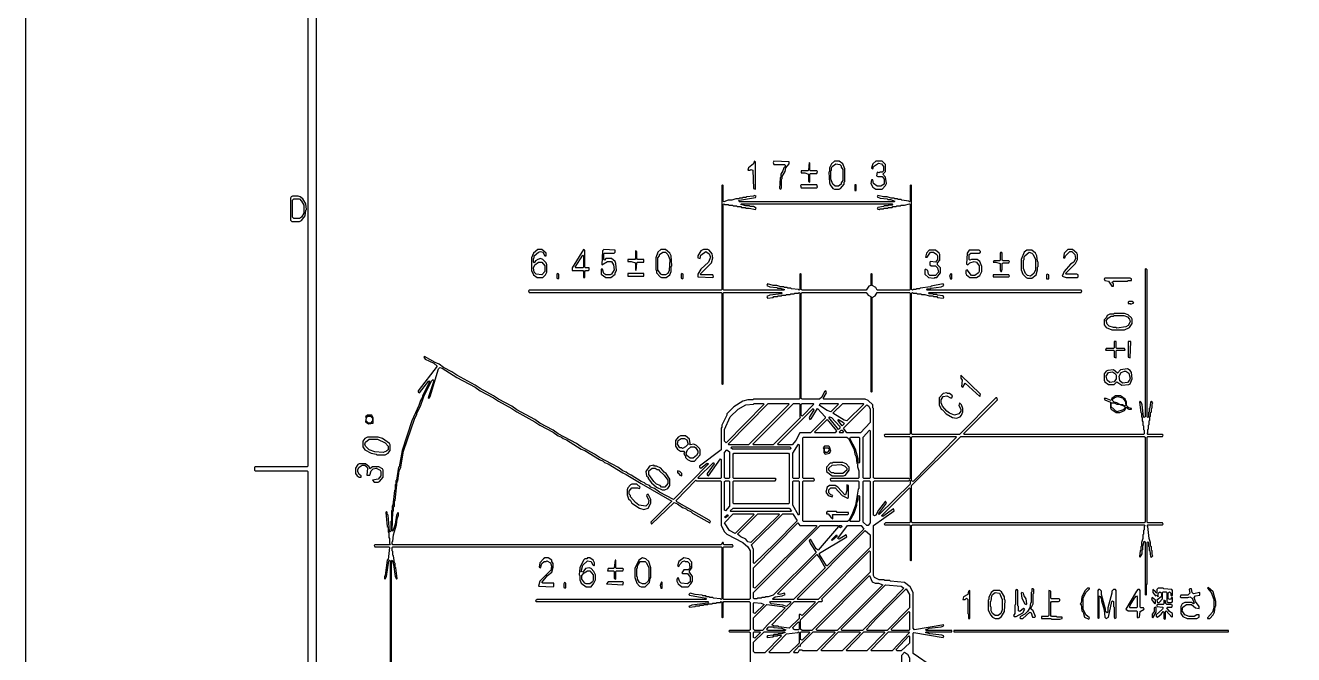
# Model space of a CAD drawing. Header units: millimetres. Extents: x 0 to 421, y 0 to 297.
# Drawn here: x 0 to 114.6, y 84.8 to 141.7 of the extents above; entities that cross this region are included whole.
import ezdxf

# ---------------------------------------------------------------- set-up
doc = ezdxf.new("R2010")
doc.units = ezdxf.units.MM
doc.layers.add('PAGE', color=8, linetype='Continuous')
doc.layers.add('PDF_TRACE', color=7, linetype='Continuous')

msp = doc.modelspace()

# ---------------------------------------------------------------- linework, layer by layer
at = {"layer": 'PAGE'}
msp.add_lwpolyline([(0, 0), (420.62, 0), (420.62, 296.67), (0, 296.67)], close=True, dxfattribs=at)
at = {"layer": 'PDF_TRACE'}
for points in [[(25.53, 148.4), (25.53, 101.85), (25.46, 101.79), (20.76, 101.79), (20.7, 101.73), (20.7, 101.47), (20.76, 101.41), (25.46, 101.41), (25.53, 101.35), (25.53, 54.74)], [(233.36, 26.73), (232.47, 26.73), (232.47, 8), (232.41, 7.94), (219.71, 7.94), (219.65, 8), (219.65, 12.57), (219.58, 12.64), (219.33, 12.64), (219.27, 12.57), (219.27, 8), (219.2, 7.94), (26.35, 7.94), (26.29, 8), (26.29, 148.4)], [(82.04, 83.63), (80.2, 84.9), (80.2, 86.74), (80.26, 86.8), (82.93, 86.36), (82.99, 86.49), (82.8, 86.55), (81.72, 86.68), (81.34, 86.8), (81.41, 86.87), (83.69, 86.87), (83.69, 86.99), (81.41, 86.99), (81.34, 87.06), (81.66, 87.19), (82.74, 87.31), (82.93, 87.38), (82.99, 87.5), (80.33, 87.06), (80.2, 87.19), (80.2, 90.42), (79.95, 90.93), (79.44, 91.31), (78.17, 91.44), (78.1, 91.5), (77.66, 91.5), (77.6, 91.57), (77.15, 91.57), (76.71, 91.76), (76.64, 91.95), (76.64, 96.46), (78.49, 97.79), (78.42, 97.98), (77.47, 97.28), (77.34, 97.35), (79.88, 99.89), (79.95, 99.82), (79.95, 96.77), (79.88, 96.71), (77.72, 96.71), (77.6, 96.58), (77.66, 96.52), (79.88, 96.52), (79.95, 96.46), (79.95, 93.34), (80.01, 93.28), (80.07, 93.34), (80.07, 96.46), (80.14, 96.52), (101.09, 96.52), (101.16, 96.46), (101.09, 96.39), (101.09, 96.08), (101.03, 96.01), (101.03, 95.69), (100.96, 95.63), (100.96, 95.31), (100.84, 94.93), (100.84, 94.61), (100.77, 94.55), (100.77, 94.23), (100.71, 94.17), (100.65, 93.66), (100.71, 93.6), (100.9, 93.92), (100.9, 94.23), (100.96, 94.3), (100.96, 94.61), (101.09, 95.06), (101.16, 95), (101.16, 90.23), (101.22, 90.17), (101.28, 90.23), (101.28, 91.12), (101.35, 91.19), (101.35, 94.93), (101.41, 95), (101.47, 94.93), (101.47, 94.61), (101.54, 94.55), (101.54, 94.23), (101.6, 94.17), (101.66, 93.66), (101.73, 93.6), (101.85, 93.73), (101.79, 93.85), (101.79, 94.17), (101.73, 94.23), (101.73, 94.55), (101.66, 94.61), (101.66, 94.93), (101.54, 95.31), (101.41, 96.39), (101.35, 96.46), (101.41, 96.52), (102.74, 96.52), (102.81, 96.58), (102.74, 96.71), (101.41, 96.71), (101.35, 96.77), (101.35, 104.46), (101.41, 104.52), (102.74, 104.52), (102.81, 104.65), (102.74, 104.71), (101.41, 104.71), (101.35, 104.77), (101.41, 104.84), (101.41, 105.16), (101.47, 105.22), (101.47, 105.54), (101.54, 105.6), (101.54, 105.92), (101.6, 105.98), (101.6, 106.3), (101.66, 106.36), (101.66, 106.68), (101.73, 106.74), (101.73, 107.06), (101.79, 107.12), (101.79, 107.44), (101.85, 107.57), (101.73, 107.7), (101.66, 107.63), (101.6, 107.12), (101.54, 107.06), (101.54, 106.74), (101.47, 106.68), (101.47, 106.3), (101.41, 106.24), (101.35, 106.3), (101.35, 119.57), (101.22, 119.7), (101.16, 119.63), (101.16, 106.3), (101.09, 106.24), (101.03, 106.3), (100.9, 107.38), (100.84, 107.57), (100.71, 107.7), (100.65, 107.63), (100.77, 106.68), (100.84, 106.62), (100.84, 106.3), (100.9, 106.24), (100.9, 105.92), (100.96, 105.85), (100.96, 105.54), (101.03, 105.47), (101.03, 105.16), (101.09, 105.09), (101.09, 104.77), (101.03, 104.71), (84.84, 104.71), (84.77, 104.77), (87.82, 107.82), (87.76, 108.01), (87.69, 108.01), (84.39, 104.71), (80.14, 104.71), (80.07, 104.77), (80.07, 117.48), (80.14, 117.54), (80.2, 117.48), (80.52, 117.48), (80.58, 117.41), (80.9, 117.41), (80.96, 117.35), (81.28, 117.35), (81.66, 117.22), (81.98, 117.22), (82.04, 117.16), (82.36, 117.16), (82.42, 117.09), (82.93, 117.03), (82.99, 117.09), (82.93, 117.22), (82.42, 117.28), (82.36, 117.35), (82.04, 117.35), (81.98, 117.41), (81.66, 117.41), (81.6, 117.48), (81.66, 117.54), (95.38, 117.54), (95.44, 117.67), (95.38, 117.73), (81.47, 117.73), (81.41, 117.79), (81.47, 117.86), (81.79, 117.86), (81.85, 117.92), (82.74, 118.05), (82.99, 118.17), (82.93, 118.3), (81.85, 118.11), (81.79, 118.05), (80.84, 117.92), (80.77, 117.86), (80.52, 117.86), (80.45, 117.79), (80.2, 117.79), (80.14, 117.73), (80.07, 117.79), (80.07, 127.19), (80.01, 127.25), (79.95, 127.19), (79.95, 125.79), (79.88, 125.73), (79.82, 125.79), (79.18, 125.86), (79.12, 125.92), (78.87, 125.92), (78.8, 125.98), (78.55, 125.98), (78.49, 126.05), (78.23, 126.05), (77.85, 126.17), (77.53, 126.17), (77.03, 126.3), (76.96, 126.17), (77.22, 126.05), (77.85, 125.98), (77.91, 125.92), (78.17, 125.92), (78.55, 125.79), (78.49, 125.73), (64.52, 125.73), (64.45, 125.79), (64.52, 125.86), (65.98, 126.11), (66.04, 126.24), (65.85, 126.3), (65.79, 126.24), (65.15, 126.17), (65.09, 126.11), (64.83, 126.11), (64.77, 126.05), (64.52, 126.05), (64.45, 125.98), (64.2, 125.98), (63.82, 125.86), (63.5, 125.86), (63.12, 125.73), (63.06, 125.79), (63.06, 127.19), (62.99, 127.25), (62.93, 127.19), (62.93, 117.79), (62.86, 117.73), (45.53, 117.73), (45.47, 117.67), (45.53, 117.54), (62.86, 117.54), (62.93, 117.48), (62.93, 109.28), (62.99, 109.22), (63.06, 109.28), (63.06, 117.48), (63.12, 117.54), (68.33, 117.54), (68.39, 117.48), (68.33, 117.41), (67.25, 117.28), (66.99, 117.16), (67.06, 117.03), (67.56, 117.09), (67.63, 117.16), (67.94, 117.16), (68.01, 117.22), (68.33, 117.22), (68.39, 117.28), (68.71, 117.28), (68.77, 117.35), (69.09, 117.35), (69.15, 117.41), (69.47, 117.41), (69.53, 117.48), (69.85, 117.48), (69.91, 117.54), (69.98, 117.48), (69.98, 107.95), (69.91, 107.89), (65.79, 107.89), (65.72, 107.82), (65.28, 107.82), (64.83, 107.7), (64.01, 107.19), (63.37, 106.55), (63.37, 106.43), (62.93, 105.54), (62.93, 105.35), (62.86, 105.28), (62.86, 103.31), (60.9, 101.85), (60.9, 101.73), (61.02, 101.66), (61.59, 102.11), (61.72, 102.04), (58.55, 98.81), (57.28, 99.5), (56.83, 99.82), (56.51, 99.95), (56.39, 100.08), (56.07, 100.2), (55.94, 100.33), (55.63, 100.46), (54.74, 101.03), (54.42, 101.16), (54.29, 101.28), (53.97, 101.41), (53.53, 101.73), (51.88, 102.62), (51.43, 102.93), (50.23, 103.57), (49.78, 103.89), (48.13, 104.77), (47.69, 105.09), (46.48, 105.73), (46.04, 106.04), (44.39, 106.93), (43.94, 107.25), (42.74, 107.89), (42.29, 108.2), (41.08, 108.84), (40.64, 109.16), (38.99, 110.05), (38.54, 110.36), (37.78, 110.74), (37.4, 111.06), (37.02, 111.19), (36.07, 111.76), (36, 111.7), (36.13, 111.51), (36.89, 111.13), (37.21, 110.87), (35.5, 108.65), (35.5, 108.52), (35.62, 108.46), (36.45, 109.54), (36.51, 109.47), (35.88, 108.2), (35.88, 108.08), (35.69, 107.76), (35.56, 107.31), (34.92, 105.92), (34.04, 103.25), (33.78, 101.79), (33.72, 101.73), (33.53, 100.58), (33.46, 100.52), (33.46, 100.2), (33.4, 100.14), (33.4, 99.69), (33.34, 99.63), (33.21, 98.3), (33.15, 98.23), (33.15, 97.85), (33.08, 97.79), (33.08, 96.9), (33.02, 96.84), (33.02, 95.95), (32.96, 95.89), (32.89, 95.95), (32.77, 97.41), (32.7, 97.47), (32.7, 97.66), (32.64, 97.73), (32.58, 97.66), (32.7, 96.39), (32.77, 96.33), (32.77, 95.89), (32.83, 95.82), (32.83, 95.38), (32.89, 95.31), (32.89, 94.87), (32.96, 94.81), (32.89, 94.74), (31.56, 94.74), (31.5, 94.68), (31.56, 94.55), (32.83, 94.55), (32.89, 94.49), (32.77, 93.41), (32.7, 93.34), (32.51, 91.95), (32.45, 91.88), (32.45, 91.69), (32.51, 91.63), (32.64, 91.88), (32.83, 93.28), (32.89, 93.34), (32.96, 93.28), (32.96, 47.88)], [(33.08, 47.88), (33.08, 93.28), (33.15, 93.34), (33.27, 92.96), (33.4, 91.88), (33.53, 91.63), (33.59, 91.69), (33.46, 92.65), (33.4, 92.71), (33.4, 93.03), (33.34, 93.09), (33.27, 93.73), (33.21, 93.79), (33.21, 94.11), (33.15, 94.17), (33.15, 94.49), (33.21, 94.55), (62.86, 94.55), (62.93, 94.49), (62.93, 89.85), (62.86, 89.79), (62.8, 89.85), (62.17, 89.92), (62.1, 89.98), (61.85, 89.98), (61.79, 90.04), (61.53, 90.04), (61.47, 90.11), (61.21, 90.11), (61.15, 90.17), (60.52, 90.23), (60.07, 90.36), (59.94, 90.23), (60.01, 90.17), (61.47, 89.92), (61.53, 89.85), (61.47, 89.79), (46.23, 89.79), (46.1, 89.66), (46.16, 89.6), (61.66, 89.6), (61.72, 89.53), (61.66, 89.47), (60.2, 89.28), (59.94, 89.15), (60.01, 89.09), (60.52, 89.15), (60.58, 89.22), (60.9, 89.22), (60.96, 89.28), (61.28, 89.28), (61.34, 89.34), (61.66, 89.34), (61.72, 89.41), (62.04, 89.41), (62.1, 89.47), (62.42, 89.47), (62.48, 89.53), (62.8, 89.53), (62.86, 89.6), (62.93, 89.53), (62.93, 88.2), (62.99, 88.14), (63.06, 88.2), (63.06, 89.53), (63.12, 89.6), (65.4, 89.6), (65.47, 89.53), (65.47, 87.06), (65.4, 86.99), (63.63, 86.99), (63.56, 86.93), (63.63, 86.87), (65.4, 86.87), (65.47, 86.8), (65.47, 83.25)]]:
    msp.add_lwpolyline(points, dxfattribs=at)
for points in [[(65.85, 129.41), (65.79, 129.16), (65.34, 128.78), (65.28, 128.59), (65.47, 128.59), (65.53, 128.65), (65.72, 128.59), (65.79, 126.94), (65.98, 126.87), (65.98, 129.35)], [(67.63, 129.41), (67.56, 129.29), (67.63, 129.1), (68.58, 129.1), (68.64, 129.03), (68.64, 128.91), (68.52, 128.78), (68.45, 128.52), (68.26, 128.21), (68.26, 127.95), (68.2, 127.89), (68.14, 126.94), (68.26, 126.87), (68.33, 127), (68.33, 127.76), (68.39, 127.83), (68.39, 128.02), (68.64, 128.46), (68.71, 128.78), (69.02, 129.16), (69.02, 129.35)], [(70.8, 129.29), (70.74, 128.59), (70.68, 128.52), (70.1, 128.52), (70.1, 128.33), (70.42, 128.33), (70.74, 128.21), (70.74, 127.57), (70.87, 127.51), (70.87, 128.21), (70.93, 128.27), (71.5, 128.27), (71.56, 128.46), (71.5, 128.52), (70.93, 128.52), (70.87, 128.59), (70.87, 129.22)], [(73.09, 129.41), (72.83, 129.16), (72.64, 128.78), (72.64, 128.46), (72.58, 128.4), (72.64, 127.44), (72.71, 127.25), (72.96, 126.94), (73.09, 126.87), (73.53, 126.87), (73.66, 126.94), (73.98, 127.32), (73.98, 127.51), (74.04, 127.57), (74.04, 128.71), (73.85, 129.16), (73.53, 129.41)], [(73.22, 129.16), (73.6, 129.1), (73.72, 128.97), (73.72, 128.84), (73.85, 128.65), (73.85, 127.64), (73.72, 127.44), (73.72, 127.32), (73.47, 127.13), (73.15, 127.13), (72.96, 127.32), (72.77, 127.76), (72.77, 128.52), (72.83, 128.59), (72.83, 128.78), (72.9, 128.91)], [(76.83, 129.41), (76.58, 129.16), (76.45, 128.78), (76.58, 128.71), (76.64, 128.91), (77.09, 129.22), (77.34, 129.16), (77.53, 128.91), (77.53, 128.52), (77.41, 128.4), (77.22, 128.4), (77.15, 128.33), (76.96, 128.4), (76.9, 128.08), (77.03, 128.02), (77.41, 128.02), (77.6, 127.76), (77.6, 127.32), (77.28, 127.13), (76.96, 127.13), (76.64, 127.38), (76.58, 127.7), (76.45, 127.7), (76.39, 127.38), (76.58, 127.06), (76.83, 126.87), (77.41, 126.87), (77.72, 127.19), (77.79, 127.38), (77.72, 127.95), (77.47, 128.21), (77.72, 128.46), (77.72, 129.1), (77.41, 129.41)], [(70.04, 127.19), (70.1, 127), (71.5, 127), (71.56, 127.06), (71.5, 127.25), (70.1, 127.25)], [(74.93, 127.25), (74.93, 126.75), (75.06, 126.75), (75.06, 127.25)], [(24.13, 126.24), (24, 126.17), (23.94, 126.05), (23.94, 124.08), (24.07, 123.95), (24.76, 123.95), (24.96, 124.02), (25.27, 124.46), (25.34, 124.97), (25.4, 125.03), (25.34, 125.54), (25.08, 125.98), (24.83, 126.17), (24.64, 126.24)], [(24.26, 125.98), (24.76, 125.98), (24.96, 125.79), (25.15, 125.41), (25.15, 124.71), (24.96, 124.33), (24.76, 124.21), (24.26, 124.21), (24.13, 124.33), (24.13, 125.86)], [(63.06, 125.48), (63.12, 125.54), (63.18, 125.48), (63.5, 125.48), (63.56, 125.41), (63.88, 125.41), (63.94, 125.35), (64.26, 125.35), (64.33, 125.29), (64.64, 125.29), (64.71, 125.22), (65.02, 125.22), (65.09, 125.16), (65.4, 125.16), (65.98, 125.03), (66.04, 125.16), (65.79, 125.29), (65.47, 125.29), (65.4, 125.35), (65.09, 125.35), (64.64, 125.48), (64.71, 125.54), (78.3, 125.54), (78.36, 125.48), (78.3, 125.41), (77.98, 125.41), (77.91, 125.35), (77.6, 125.35), (77.53, 125.29), (77.03, 125.22), (76.96, 125.1), (77.15, 125.03), (77.22, 125.1), (77.53, 125.1), (77.6, 125.16), (77.91, 125.16), (77.98, 125.22), (78.3, 125.22), (78.36, 125.29), (78.68, 125.29), (78.74, 125.35), (79.06, 125.35), (79.12, 125.41), (79.44, 125.41), (79.88, 125.54), (79.95, 125.48), (79.95, 117.79), (79.88, 117.73), (76.96, 117.73), (76.83, 117.98), (76.52, 118.17), (76.52, 119.19), (76.45, 119.25), (76.39, 119.19), (76.39, 118.17), (76.2, 118.11), (75.95, 117.73), (70.17, 117.73), (70.1, 117.79), (70.1, 119.19), (70.04, 119.25), (69.98, 119.19), (69.98, 117.79), (69.91, 117.73), (69.85, 117.79), (69.21, 117.86), (69.15, 117.92), (68.9, 117.92), (68.83, 117.98), (68.58, 117.98), (68.52, 118.05), (68.26, 118.05), (67.88, 118.17), (67.56, 118.17), (67.06, 118.3), (66.99, 118.17), (67.25, 118.05), (67.88, 117.98), (67.94, 117.92), (68.2, 117.92), (68.58, 117.79), (68.52, 117.73), (63.12, 117.73), (63.06, 117.79)], [(46.29, 121.41), (45.91, 121.09), (45.72, 120.65), (45.72, 119.51), (45.91, 119.13), (46.23, 118.87), (46.74, 118.87), (46.99, 119.13), (47.12, 119.38), (47.12, 120.02), (47.05, 120.21), (46.74, 120.52), (46.55, 120.59), (46.29, 120.52), (46.1, 120.4), (45.97, 120.21), (45.91, 120.27), (45.91, 120.59), (45.97, 120.65), (45.97, 120.84), (46.35, 121.16), (46.55, 121.22), (46.74, 121.16), (46.93, 120.84), (47.05, 120.84), (47.05, 121.09), (46.67, 121.41)], [(50.42, 121.41), (49.4, 119.76), (49.4, 119.51), (50.36, 119.51), (50.42, 119.44), (50.42, 118.87), (50.55, 118.87), (50.55, 119.44), (50.61, 119.51), (50.86, 119.51), (50.93, 119.57), (50.93, 119.76), (50.61, 119.76), (50.55, 119.82), (50.55, 121.35)], [(50.36, 120.9), (50.42, 120.84), (50.42, 119.82), (50.36, 119.76), (49.72, 119.76), (49.66, 119.82)], [(52.26, 121.41), (52.13, 121.29), (52.07, 120.02), (52.58, 120.33), (52.96, 120.33), (53.15, 120.02), (53.21, 119.57), (52.96, 119.19), (52.83, 119.13), (52.45, 119.13), (52.26, 119.25), (52.13, 119.63), (52.01, 119.63), (52.01, 119.19), (52.45, 118.87), (52.9, 118.87), (53.28, 119.19), (53.28, 119.32), (53.4, 119.51), (53.34, 120.14), (53.28, 120.33), (52.96, 120.59), (52.45, 120.59), (52.32, 120.46), (52.26, 120.52), (52.26, 121.03), (52.32, 121.09), (53.21, 121.09), (53.28, 121.16), (53.28, 121.35)], [(55.12, 121.29), (55.12, 120.59), (55.05, 120.52), (54.42, 120.52), (54.42, 120.33), (54.74, 120.33), (55.12, 120.21), (55.12, 119.57), (55.18, 119.51), (55.24, 120.21), (55.31, 120.27), (55.88, 120.27), (55.88, 120.52), (55.31, 120.52), (55.24, 120.59), (55.24, 121.22)], [(57.4, 121.41), (57.15, 121.16), (56.96, 120.65), (56.96, 119.57), (57.02, 119.51), (57.02, 119.32), (57.34, 118.94), (57.47, 118.87), (57.91, 118.87), (58.23, 119.13), (58.36, 119.44), (58.36, 119.89), (58.42, 119.95), (58.36, 120.84), (58.23, 121.09), (57.85, 121.41)], [(57.59, 121.16), (57.85, 121.16), (58.04, 120.97), (58.23, 120.52), (58.17, 119.51), (58.04, 119.25), (57.85, 119.13), (57.53, 119.13), (57.4, 119.19), (57.15, 119.57), (57.15, 120.65), (57.28, 120.84), (57.28, 120.97)], [(61.28, 121.41), (61.02, 121.29), (60.77, 120.84), (60.77, 120.65), (60.96, 120.59), (61.02, 120.9), (61.47, 121.22), (61.79, 121.03), (61.91, 120.71), (61.72, 120.27), (61.02, 119.63), (60.77, 119.19), (60.77, 118.94), (62.1, 118.87), (62.17, 118.94), (62.1, 119.13), (61.02, 119.13), (60.96, 119.19), (61.98, 120.21), (62.1, 120.65), (62.04, 121.03), (61.79, 121.35), (61.66, 121.41)], [(81.66, 121.35), (81.41, 121.09), (81.34, 120.71), (81.47, 120.71), (81.79, 121.16), (82.04, 121.16), (82.36, 120.97), (82.42, 120.84), (82.42, 120.52), (82.23, 120.27), (81.79, 120.33), (81.72, 120.27), (81.72, 120.02), (81.85, 119.95), (82.23, 119.95), (82.42, 119.76), (82.49, 119.38), (82.23, 119.06), (81.72, 119.06), (81.6, 119.19), (81.53, 119.51), (81.34, 119.63), (81.28, 119.57), (81.28, 119.19), (81.6, 118.87), (82.11, 118.81), (82.17, 118.87), (82.36, 118.87), (82.68, 119.32), (82.68, 119.76), (82.42, 120.02), (82.42, 120.21), (82.61, 120.46), (82.61, 120.97), (82.55, 121.09), (82.23, 121.35)], [(85.28, 121.35), (85.09, 121.09), (85.03, 120.08), (85.15, 120.02), (85.34, 120.21), (85.72, 120.33), (85.92, 120.27), (86.17, 119.95), (86.17, 119.44), (86.11, 119.32), (85.79, 119.06), (85.47, 119.06), (85.09, 119.57), (84.96, 119.51), (84.96, 119.25), (85.03, 119.13), (85.34, 118.87), (85.92, 118.87), (86.23, 119.06), (86.42, 119.44), (86.42, 119.89), (86.23, 120.33), (85.98, 120.52), (85.47, 120.52), (85.34, 120.46), (85.28, 120.52), (85.28, 120.97), (85.41, 121.09), (86.17, 121.09), (86.3, 121.16), (86.3, 121.22), (86.17, 121.35)], [(88.14, 121.16), (88.07, 121.09), (88.07, 120.46), (88.01, 120.4), (87.5, 120.4), (87.44, 120.27), (87.69, 120.27), (88.07, 120.14), (88.07, 119.57), (88.14, 119.44), (88.2, 119.44), (88.26, 119.63), (88.26, 120.14), (88.33, 120.21), (88.84, 120.21), (88.9, 120.33), (88.84, 120.4), (88.33, 120.4), (88.26, 120.46), (88.26, 121.09)], [(90.49, 121.35), (90.23, 121.16), (89.98, 120.52), (89.98, 119.57), (90.11, 119.19), (90.42, 118.87), (90.55, 118.81), (90.93, 118.81), (91.31, 119.13), (91.44, 119.57), (91.44, 119.82), (91.5, 119.89), (91.5, 120.27), (91.44, 120.33), (91.38, 120.84), (91.25, 121.09), (90.93, 121.35)], [(90.68, 121.16), (90.93, 121.09), (91.06, 120.97), (91.25, 120.52), (91.25, 119.57), (91.12, 119.25), (90.8, 119), (90.55, 119.06), (90.36, 119.25), (90.17, 119.7), (90.17, 120.46), (90.23, 120.52), (90.23, 120.71), (90.3, 120.84)], [(94.17, 121.41), (93.85, 121.09), (93.79, 120.65), (93.92, 120.65), (93.98, 120.84), (94.36, 121.22), (94.55, 121.22), (94.81, 120.97), (94.87, 120.59), (94.74, 120.27), (94.42, 120.08), (93.85, 119.44), (93.66, 119), (94.04, 118.87), (95.06, 118.87), (95.12, 118.94), (95.12, 119.13), (95, 119.19), (94.04, 119.19), (93.98, 119.25), (94.87, 120.14), (95.06, 120.52), (95.06, 120.97), (95, 121.09), (94.61, 121.41)], [(46.35, 120.27), (46.67, 120.27), (46.93, 119.95), (46.93, 119.44), (46.67, 119.13), (46.16, 119.19), (45.97, 119.38), (45.91, 119.76), (46.04, 120.02)], [(48.07, 119.25), (48.01, 119.19), (48.01, 118.81), (48.13, 118.75), (48.2, 118.81), (48.2, 119.19)], [(54.42, 119.25), (54.42, 119), (55.88, 119), (55.88, 119.25)], [(59.31, 119.25), (59.25, 119.19), (59.25, 118.81), (59.37, 118.75), (59.44, 118.81), (59.44, 119.19)], [(83.63, 119.25), (83.5, 119.06), (83.57, 118.75), (83.69, 118.75), (83.69, 119.19)], [(92.33, 119.19), (92.27, 119.13), (92.27, 118.75), (92.46, 118.75), (92.46, 119.13)], [(87.44, 119.13), (87.44, 118.94), (88.84, 118.94), (88.9, 119), (88.84, 119.13)], [(97.47, 118.75), (97.54, 118.62), (97.85, 118.55), (98.17, 118.11), (98.3, 118.11), (98.3, 118.3), (98.17, 118.43), (98.3, 118.55), (99.57, 118.55), (99.63, 118.62), (99.95, 118.62), (99.95, 118.75), (99.82, 118.81), (97.54, 118.81)], [(70.17, 117.54), (75.95, 117.54), (76.14, 117.28), (76.39, 117.16), (76.39, 108.59), (76.45, 108.52), (76.52, 108.59), (76.52, 117.09), (76.77, 117.22), (76.96, 117.54), (79.88, 117.54), (79.95, 117.48), (79.95, 104.77), (79.88, 104.71), (77.66, 104.71), (77.6, 104.65), (77.66, 104.52), (79.88, 104.52), (79.95, 104.46), (79.95, 100.71), (79.88, 100.65), (79.82, 100.71), (76.71, 100.71), (76.64, 100.77), (76.64, 107.06), (76.58, 107.12), (76.58, 107.38), (76.14, 107.76), (75.88, 107.89), (72.14, 107.89), (72.07, 107.95), (72.39, 108.46), (72.33, 108.65), (72.2, 108.59), (71.95, 108.08), (71.75, 107.89), (70.17, 107.89), (70.1, 107.95), (70.1, 117.48)], [(99.63, 116.65), (99.63, 116.52), (99.82, 116.52), (99.89, 116.46), (100.14, 116.59), (100.01, 116.71), (99.69, 116.71)], [(97.47, 115.06), (97.47, 114.62), (97.66, 114.36), (98.17, 114.17), (99.31, 114.17), (99.76, 114.36), (100.01, 114.74), (100.01, 115.13), (99.95, 115.25), (99.63, 115.51), (99.31, 115.63), (98.36, 115.63), (98.3, 115.57), (97.98, 115.57), (97.73, 115.44), (97.66, 115.25)], [(97.66, 115), (97.85, 115.25), (98.11, 115.38), (98.3, 115.38), (98.36, 115.44), (99.25, 115.44), (99.57, 115.32), (99.76, 115.13), (99.82, 114.87), (99.63, 114.55), (99.44, 114.43), (98.62, 114.3), (98.55, 114.36), (98.3, 114.36), (97.92, 114.49), (97.73, 114.68)], [(98.36, 113.09), (98.36, 112.52), (98.3, 112.46), (97.66, 112.46), (97.6, 112.33), (98.3, 112.33), (98.36, 112.27), (98.36, 111.7), (98.55, 111.63), (98.55, 112.27), (98.62, 112.33), (99.38, 112.33), (99.31, 112.46), (98.62, 112.46), (98.55, 112.52), (98.55, 113.09)], [(99.63, 113.09), (99.63, 111.7), (99.82, 111.63), (99.89, 113.09)], [(37.34, 110.62), (37.46, 110.74), (37.66, 110.68), (38.99, 109.86), (40.64, 108.97), (41.08, 108.65), (42.29, 108.01), (42.74, 107.7), (43.94, 107.06), (44.39, 106.74), (46.04, 105.85), (46.48, 105.54), (47.69, 104.9), (48.13, 104.58), (48.45, 104.46), (48.58, 104.33), (48.89, 104.2), (50.23, 103.38), (50.55, 103.25), (51.88, 102.43), (52.2, 102.3), (52.32, 102.17), (52.64, 102.04), (53.97, 101.22), (54.29, 101.09), (55.63, 100.27), (58.42, 98.68), (56.51, 96.77), (56.58, 96.58), (58.61, 98.55), (58.93, 98.42), (59.37, 98.11), (59.69, 97.98), (59.82, 97.85), (60.13, 97.73), (60.26, 97.6), (61.85, 96.71), (61.91, 96.84), (61.79, 96.96), (58.86, 98.62), (58.8, 98.74), (60.58, 100.58), (60.64, 100.52), (62.8, 100.52), (62.86, 100.46), (62.86, 96.46), (63.18, 95.89), (63.37, 95.69), (64.83, 94.93), (65.28, 94.55), (65.47, 94.17), (65.47, 89.85), (65.4, 89.79), (63.12, 89.79), (63.06, 89.85), (63.06, 94.49), (63.12, 94.55), (63.88, 94.55), (63.94, 94.61), (63.88, 94.74), (63.12, 94.74), (63.06, 94.93), (62.99, 94.93), (62.86, 94.74), (33.21, 94.74), (33.15, 94.81), (33.15, 95), (33.21, 95.06), (33.27, 95.63), (33.53, 96.52), (33.59, 97.09), (33.72, 97.41), (33.72, 97.6), (33.65, 97.66), (33.53, 97.41), (33.4, 96.58), (33.21, 95.95), (33.15, 96.01), (33.21, 97.73), (33.27, 97.79), (33.27, 98.17), (33.34, 98.23), (33.34, 98.68), (33.4, 98.74), (33.59, 100.46), (33.65, 100.52), (33.78, 101.41), (33.91, 101.73), (34.16, 103.19), (35.18, 106.17), (35.37, 106.49), (35.37, 106.62), (35.69, 107.25), (36, 108.14), (36.7, 109.54), (36.83, 109.66), (36.89, 109.54), (36.39, 108.01), (36.45, 107.95), (36.58, 108.14)], [(84.52, 110.05), (84.52, 109.79), (84.65, 109.6), (84.58, 109.03), (84.71, 108.97), (84.9, 109.35), (86.23, 108.14), (86.3, 108.33)], [(99.95, 110.3), (99.82, 110.49), (99.57, 110.62), (98.93, 110.55), (98.68, 110.24), (98.3, 110.55), (97.79, 110.49), (97.66, 110.43), (97.47, 110.17), (97.47, 109.6), (97.54, 109.47), (97.85, 109.22), (98.36, 109.22), (98.62, 109.47), (99.06, 109.16), (99.69, 109.22), (99.82, 109.28), (100.01, 109.73)], [(97.85, 110.3), (98.23, 110.36), (98.49, 110.17), (98.55, 110.05), (98.55, 109.73), (98.36, 109.47), (97.98, 109.41), (97.73, 109.6), (97.66, 109.98)], [(99.31, 110.43), (99.44, 110.43), (99.69, 110.24), (99.82, 109.79), (99.76, 109.6), (99.57, 109.41), (99.12, 109.35), (98.87, 109.54), (98.81, 109.98), (99, 110.3)], [(82.93, 108.39), (82.55, 108.01), (82.55, 107.38), (82.74, 107), (82.87, 106.93), (83.18, 106.55), (83.76, 106.24), (84.14, 106.17), (84.45, 106.3), (84.58, 106.43), (84.71, 106.74), (84.71, 107.06), (84.58, 107.38), (84.39, 107.57), (84.33, 107.31), (84.52, 107), (84.52, 106.81), (84.33, 106.55), (83.95, 106.43), (83.5, 106.62), (83.25, 106.81), (82.87, 107.25), (82.74, 107.57), (82.74, 107.82), (82.93, 108.14), (83.25, 108.2), (83.57, 108.01), (83.69, 108.01), (83.76, 108.2), (83.5, 108.39), (83.31, 108.39), (83.25, 108.46)], [(97.47, 107.95), (97.54, 107.82), (98.04, 107.63), (98.04, 107.12), (98.11, 107), (98.55, 106.68), (98.87, 106.68), (99.31, 106.87), (99.5, 107.19), (99.57, 107.06), (99.69, 107), (99.95, 107), (99.95, 107.06), (99.69, 107.12), (99.5, 107.31), (99.5, 107.63), (99.38, 107.89), (98.93, 108.2), (98.49, 108.2), (98.17, 107.95), (98.11, 107.76), (97.66, 107.95)], [(98.23, 107.89), (98.36, 108.01), (98.68, 108.14), (99.12, 108.01), (99.38, 107.7), (99.44, 107.38), (99.31, 107.25), (99.12, 107.38), (98.93, 107.38), (98.62, 107.57), (98.36, 107.63), (98.23, 107.76)], [(66.67, 107.51), (66.74, 107.44), (63.31, 103.95), (63.18, 104.08), (63.18, 105.16), (63.69, 106.3), (64.39, 107), (65.09, 107.38), (65.79, 107.44), (65.85, 107.51)], [(69.02, 107.44), (65.34, 103.76), (63.56, 103.76), (63.5, 103.82), (67.12, 107.51), (68.96, 107.51)], [(69.98, 107.44), (69.98, 106.3), (70.04, 106.24), (67.56, 103.76), (65.79, 103.76), (65.72, 103.82), (69.41, 107.51), (69.91, 107.51)], [(72.26, 106.3), (72.26, 106.17), (70.93, 104.84), (69.98, 104.84), (69.6, 104.14), (69.28, 103.76), (68.01, 103.76), (67.94, 103.82), (71.18, 107.06), (71.25, 106.93), (70.8, 106.24), (70.87, 106.04), (70.99, 106.11), (71.56, 107.06)], [(70.1, 106.43), (70.1, 107.44), (70.17, 107.51), (71.18, 107.51), (71.25, 107.44), (70.17, 106.36)], [(71.75, 107.31), (71.82, 107.51), (73.41, 107.51), (73.47, 107.44), (72.77, 106.74), (72.45, 106.87)], [(72.96, 106.62), (73.85, 107.51), (75.69, 107.51), (75.76, 107.44), (74.23, 105.92), (73.98, 105.98)], [(76.2, 107.25), (76.33, 107), (76.33, 105.79), (75.44, 104.84), (74.23, 104.84), (73.91, 105.28), (76.01, 107.38)], [(98.11, 107.51), (98.17, 107.57), (98.36, 107.57), (98.62, 107.44), (98.81, 107.44), (99.31, 107.25), (99.38, 107.12), (99.19, 106.93), (98.62, 106.74), (98.11, 107.19)], [(30.73, 106.3), (30.8, 106.24), (30.73, 105.85), (30.99, 105.66), (31.43, 105.73), (31.43, 106.17), (31.31, 106.43), (30.92, 106.43)], [(30.92, 106.36), (31.18, 106.36), (31.37, 106.17), (31.37, 105.92), (31.18, 105.73), (30.99, 105.73), (30.8, 105.92), (30.8, 106.11)], [(73.28, 105.03), (73.15, 104.84), (71.37, 104.84), (71.31, 104.9), (72.45, 106.04)], [(72.64, 106.3), (72.83, 106.24), (73.6, 105.41), (73.6, 105.28), (73.47, 105.16), (72.58, 106.24)], [(73.41, 105.98), (73.47, 106.04), (73.91, 105.79), (73.98, 105.66), (73.79, 105.47)], [(30.48, 104.08), (30.48, 103.57), (30.67, 103.31), (31.24, 103), (31.69, 102.93), (31.75, 102.87), (32.51, 102.87), (32.77, 103), (32.96, 103.25), (32.96, 103.76), (32.89, 103.89), (32.26, 104.33), (31.88, 104.46), (30.92, 104.46), (30.67, 104.33)], [(59.18, 104.58), (58.99, 104.46), (58.74, 104.14), (58.74, 103.63), (58.93, 103.38), (59.18, 103.19), (59.5, 103.19), (59.56, 103.12), (59.5, 102.93), (59.63, 102.74), (59.63, 102.62), (59.82, 102.43), (60.13, 102.3), (60.45, 102.3), (60.96, 102.87), (60.96, 103.31), (60.9, 103.44), (60.64, 103.7), (60.39, 103.82), (60.07, 103.76), (60.01, 103.82), (60.07, 103.89), (60.01, 104.27), (59.63, 104.58)], [(59.56, 104.33), (59.75, 104.2), (59.88, 103.82), (59.63, 103.57), (59.37, 103.44), (59.31, 103.5), (59.12, 103.5), (58.93, 103.82), (58.99, 104.14), (59.25, 104.33)], [(70.29, 104.46), (74.23, 104.46), (74.36, 104.33), (74.87, 103.31), (74.93, 102.93), (75.06, 102.68), (75.12, 102.11), (75.18, 102.04), (75.18, 101.79), (75.31, 101.41), (75.31, 100.77), (75.25, 100.71), (72.77, 100.71), (72.71, 100.65), (72.77, 100.52), (75.25, 100.52), (75.31, 100.46), (75.31, 99.82), (75.25, 99.76), (74.99, 98.3), (74.74, 97.6), (74.42, 96.96), (74.29, 96.84), (70.29, 96.84), (70.23, 96.9), (70.23, 100.46), (70.29, 100.52), (71.25, 100.52), (71.31, 100.58), (71.25, 100.71), (70.29, 100.71), (70.23, 100.77), (70.23, 104.39)], [(73.53, 104.9), (73.72, 105.09), (73.79, 105.09), (73.91, 104.9), (73.85, 104.84), (73.6, 104.84)], [(74.55, 104.46), (75.31, 104.46), (75.37, 104.39), (75.37, 102.17), (75.31, 102.11), (75.25, 102.17), (75.25, 102.49), (74.99, 103.38), (74.49, 104.33)], [(76.26, 105.09), (76.33, 105.03), (76.33, 100.77), (76.26, 100.71), (75.76, 100.71), (75.69, 100.77), (75.69, 104.46)], [(80.07, 100.08), (84.52, 104.52), (101.09, 104.52), (101.16, 104.46), (101.16, 96.77), (101.09, 96.71), (80.14, 96.71), (80.07, 96.77)], [(80.07, 100.52), (80.07, 104.46), (80.14, 104.52), (84.07, 104.52), (84.14, 104.46), (80.2, 100.46)], [(30.67, 103.82), (30.73, 104.01), (31.05, 104.27), (31.81, 104.27), (32.51, 103.95), (32.77, 103.63), (32.77, 103.31), (32.64, 103.19), (32.32, 103.06), (31.56, 103.12), (31.05, 103.31), (30.73, 103.63)], [(60.13, 103.57), (60.45, 103.57), (60.58, 103.5), (60.77, 103.19), (60.77, 103), (60.64, 102.81), (60.32, 102.55), (60.07, 102.55), (59.75, 102.81), (59.69, 103), (59.82, 103.31)], [(63.37, 103.31), (63.63, 103.12), (63.63, 100.77), (63.56, 100.71), (63.25, 100.71), (63.18, 100.77), (63.18, 103.06)], [(63.75, 103.5), (63.82, 103.57), (69.09, 103.57), (69.15, 103.44), (69.09, 103.38), (63.88, 103.38)], [(69.85, 103.82), (69.91, 103.76), (69.91, 100.77), (69.85, 100.71), (69.41, 100.71), (69.34, 100.77), (69.34, 103)], [(72.2, 103.63), (72.07, 103.5), (72.14, 103.38), (72.14, 103.06), (72.26, 102.93), (72.64, 103), (72.77, 103.19), (72.64, 103.57), (72.58, 103.63)], [(72.2, 103.19), (72.2, 103.44), (72.26, 103.5), (72.52, 103.5), (72.64, 103.31), (72.45, 103.06), (72.33, 103.06)], [(29.84, 101.66), (29.84, 101.16), (29.97, 100.96), (30.16, 100.84), (30.35, 100.84), (30.35, 100.96), (30.16, 101.09), (30.04, 101.35), (30.04, 101.54), (30.16, 101.73), (30.42, 101.92), (30.67, 101.92), (30.86, 101.79), (30.92, 101.66), (30.86, 101.03), (31.11, 101.03), (31.24, 101.41), (31.43, 101.6), (31.69, 101.66), (32.07, 101.47), (32.13, 101.35), (32.13, 100.96), (31.88, 100.65), (31.37, 100.58), (31.5, 100.39), (31.88, 100.39), (32, 100.46), (32.32, 100.84), (32.32, 101.47), (32.26, 101.6), (31.94, 101.79), (31.37, 101.79), (31.11, 101.6), (31.05, 101.79), (30.73, 102.04), (30.16, 102.04), (30.04, 101.98)], [(62.86, 102.43), (62.86, 100.77), (62.8, 100.71), (60.83, 100.71), (60.77, 100.77), (62.17, 102.17), (62.23, 102.04), (61.59, 101.16), (61.59, 101.03), (61.72, 100.96), (62.8, 102.49)], [(63.94, 102.93), (64.01, 103), (68.96, 103), (69.02, 102.93), (69.02, 98.49), (68.96, 98.42), (64.01, 98.42), (63.94, 98.49), (63.94, 100.46), (64.01, 100.52), (67.75, 100.52), (67.82, 100.65), (67.75, 100.71), (64.01, 100.71), (63.94, 100.77)], [(72.39, 101.73), (72.39, 101.35), (72.9, 100.96), (73.91, 100.96), (74.1, 101.03), (74.42, 101.47), (74.42, 101.73), (74.17, 102.04), (73.85, 102.17), (72.96, 102.17), (72.9, 102.11), (72.71, 102.11)], [(56.39, 101.85), (56.07, 101.35), (56.13, 100.96), (56.26, 100.84), (56.26, 100.71), (56.58, 100.33), (57.02, 99.95), (57.53, 99.69), (57.78, 99.69), (58.04, 99.82), (58.23, 100.08), (58.23, 100.65), (57.91, 101.16), (57.72, 101.28), (57.4, 101.66), (57.02, 101.85), (56.83, 101.85), (56.77, 101.92)], [(56.64, 101.66), (56.9, 101.66), (57.09, 101.54), (57.21, 101.54), (57.28, 101.41), (57.72, 101.03), (58.04, 100.58), (58.04, 100.27), (57.78, 99.95), (57.47, 99.95), (57.34, 100.08), (57.02, 100.2), (56.77, 100.46), (56.32, 101.09), (56.32, 101.41)], [(58.93, 101.41), (58.93, 101.22), (58.99, 101.22), (59.12, 101.03), (59.31, 100.96), (59.31, 101.16), (59.12, 101.35)], [(72.58, 101.66), (72.9, 101.92), (73.72, 101.98), (74.04, 101.85), (74.23, 101.66), (74.23, 101.47), (73.85, 101.16), (73.09, 101.16), (73.02, 101.22), (72.83, 101.22), (72.58, 101.47)], [(54.67, 100.14), (54.42, 99.89), (54.36, 99.69), (54.36, 99.25), (54.48, 98.87), (54.67, 98.74), (54.8, 98.49), (55.5, 98.04), (55.88, 97.92), (56.26, 98.04), (56.51, 98.49), (56.51, 98.81), (56.26, 99.31), (56.13, 99.19), (56.32, 98.74), (56.26, 98.42), (56.07, 98.23), (55.44, 98.3), (55.12, 98.55), (54.67, 99.06), (54.67, 99.19), (54.55, 99.31), (54.55, 99.57), (54.8, 99.89), (55.31, 99.89), (55.5, 99.82), (55.56, 99.95), (55.24, 100.2), (54.8, 100.2)], [(63.56, 100.52), (63.63, 100.46), (63.63, 98.23), (63.25, 97.79), (63.18, 97.85), (63.18, 100.46), (63.25, 100.52)], [(69.41, 100.52), (69.85, 100.52), (69.91, 100.46), (69.91, 97.47), (69.85, 97.41), (69.34, 98.3), (69.34, 100.46)], [(74.36, 100.08), (74.23, 100.14), (74.23, 99.63), (74.1, 99.25), (74.04, 99.25), (73.41, 99.95), (73.15, 100.08), (72.64, 100.08), (72.45, 99.95), (72.33, 99.5), (72.52, 99.19), (72.9, 99.06), (72.96, 99.19), (72.77, 99.25), (72.58, 99.44), (72.58, 99.69), (72.77, 99.89), (73.15, 99.89), (73.79, 99.19), (74.29, 98.93), (74.36, 99)], [(75.76, 100.52), (76.26, 100.52), (76.33, 100.46), (76.33, 96.71), (76.14, 96.46), (76.01, 96.46), (75.69, 96.77), (75.69, 100.46)], [(79.88, 100.58), (79.95, 100.52), (79.95, 100.2), (77.15, 97.47), (77.09, 97.54), (77.79, 98.49), (77.72, 98.68), (77.09, 97.85), (76.83, 97.41), (76.71, 97.35), (76.64, 97.41), (76.64, 100.46), (76.71, 100.52), (79.82, 100.52)], [(75.31, 99.19), (75.37, 99.12), (75.37, 96.9), (75.31, 96.84), (74.55, 96.84), (74.49, 96.9), (74.87, 97.6), (75.12, 98.3), (75.12, 98.49), (75.25, 98.81), (75.25, 99.12)], [(63.18, 96.71), (63.94, 97.54), (65.79, 97.54), (65.85, 97.47), (64.13, 95.76), (63.63, 96.01)], [(63.44, 97.47), (63.5, 97.35), (63.25, 97.16), (63.18, 97.22)], [(63.69, 97.79), (63.94, 98.04), (69.02, 98.04), (69.21, 97.79), (69.15, 97.73), (63.75, 97.73)], [(68.14, 97.47), (65.53, 94.93), (65.28, 95), (65.09, 95.25), (64.64, 95.44), (64.33, 95.69), (66.17, 97.54), (68.07, 97.54)], [(69.34, 97.54), (69.72, 96.9), (67.69, 94.81), (65.85, 93.03), (65.79, 93.09), (65.79, 94.3), (65.6, 94.74), (68.45, 97.54)], [(72.39, 97.66), (72.39, 97.54), (72.52, 97.54), (72.77, 97.22), (72.96, 97.09), (72.96, 97.35), (72.9, 97.41), (72.96, 97.47), (74.29, 97.47), (74.36, 97.54), (74.36, 97.66), (73.34, 97.66), (73.28, 97.73), (72.45, 97.73)], [(71.44, 96.46), (71.5, 96.39), (65.91, 90.8), (65.79, 90.87), (65.79, 92.65), (69.79, 96.71), (69.98, 96.46)], [(73.47, 96.39), (71.63, 94.23), (71.44, 94.36), (70.93, 95.25), (70.8, 95.12), (70.93, 94.81), (71.44, 94.04), (67.56, 90.17), (67.12, 90.04), (66.87, 90.04), (66.8, 89.98), (66.55, 89.98), (66.48, 89.92), (66.17, 89.92), (66.1, 89.85), (65.85, 89.85), (65.79, 89.92), (65.79, 90.42), (71.82, 96.46), (73.41, 96.46)], [(75.5, 96.46), (75.76, 96.14), (72.45, 92.84), (72.39, 92.84), (71.75, 93.85), (71.75, 93.98), (74.23, 95.44), (74.17, 95.63), (73.53, 95.25), (73.41, 95.31), (74.29, 96.46)], [(73.47, 96.39), (73.53, 96.46), (73.72, 96.46), (73.79, 96.39), (73.66, 96.27)], [(76.33, 95.63), (76.33, 94.49), (71.63, 89.79), (69.79, 89.79), (69.72, 89.85), (75.88, 96.01)], [(73.28, 95.63), (73.34, 95.5), (72.9, 95.12), (72.83, 95.19)], [(76.26, 94.17), (76.33, 94.11), (76.33, 92.27), (71.06, 86.99), (70.17, 86.99), (70.04, 87.12), (70.04, 87.95), (71.69, 89.6), (71.95, 89.6), (72.01, 89.66), (71.95, 89.85)], [(46.93, 93.54), (46.8, 93.47), (46.48, 93.09), (46.42, 92.71), (46.55, 92.65), (46.67, 93.03), (46.86, 93.22), (47.05, 93.22), (47.12, 93.28), (47.43, 93.09), (47.56, 92.71), (47.5, 92.65), (47.5, 92.46), (46.48, 91.44), (46.35, 91), (47.69, 90.93), (47.75, 91), (47.75, 91.25), (46.74, 91.25), (46.67, 91.31), (47.18, 91.95), (47.56, 92.27), (47.69, 92.71), (47.69, 93.03), (47.56, 93.22), (47.56, 93.34), (47.24, 93.54)], [(50.8, 93.54), (50.74, 93.47), (50.55, 93.47), (50.42, 93.34), (50.1, 92.65), (50.04, 92.01), (50.1, 91.95), (50.1, 91.57), (50.23, 91.25), (50.67, 90.93), (51.12, 90.93), (51.37, 91.25), (51.5, 91.57), (51.5, 92.01), (51.37, 92.33), (51.12, 92.58), (50.93, 92.65), (50.61, 92.58), (50.36, 92.27), (50.23, 92.33), (50.36, 92.9), (50.8, 93.28), (51.12, 93.22), (51.24, 92.96), (51.37, 92.84), (51.43, 92.9), (51.43, 93.09), (51.31, 93.34), (50.99, 93.54)], [(53.28, 93.34), (53.21, 92.65), (53.15, 92.58), (52.64, 92.58), (52.58, 92.39), (53.15, 92.39), (53.21, 92.33), (53.21, 91.69), (53.34, 91.63), (53.34, 92.33), (53.4, 92.39), (53.97, 92.39), (54.04, 92.52), (53.97, 92.58), (53.4, 92.58), (53.34, 92.65), (53.34, 93.34)], [(55.75, 93.54), (55.44, 93.34), (55.05, 92.58), (55.05, 91.76), (55.24, 91.25), (55.5, 91), (55.63, 90.93), (56.01, 90.93), (56.39, 91.31), (56.45, 91.69), (56.51, 91.76), (56.51, 92.65), (56.32, 93.22), (56.07, 93.47)], [(55.56, 93.22), (56.01, 93.22), (56.13, 93.09), (56.32, 92.65), (56.32, 91.63), (56.26, 91.44), (56.01, 91.19), (55.75, 91.19), (55.5, 91.31), (55.31, 91.63), (55.31, 91.82), (55.24, 91.88), (55.24, 92.58), (55.31, 92.65), (55.31, 92.84)], [(59.5, 93.54), (59.05, 93.22), (58.93, 92.84), (59.05, 92.77), (59.12, 92.96), (59.37, 93.22), (59.56, 93.28), (59.63, 93.22), (59.82, 93.22), (60.01, 93.03), (60.01, 92.84), (60.07, 92.77), (60.01, 92.58), (59.88, 92.46), (59.5, 92.46), (59.31, 92.2), (59.37, 92.14), (59.82, 92.14), (60.07, 91.82), (60.07, 91.38), (59.82, 91.19), (59.25, 91.25), (59.12, 91.38), (58.99, 91.76), (58.86, 91.63), (58.86, 91.44), (58.99, 91.19), (59.31, 90.93), (59.88, 90.93), (60.13, 91.19), (60.26, 91.44), (60.26, 91.88), (60.01, 92.27), (60.01, 92.39), (60.2, 92.65), (60.2, 93.15), (59.94, 93.47)], [(71.5, 93.85), (71.75, 93.54), (72.26, 92.65), (69.41, 89.79), (67.56, 89.79), (67.5, 89.85), (67.75, 90.04), (68.39, 90.11), (68.64, 90.23), (68.58, 90.36), (68.14, 90.23), (67.94, 90.3)], [(50.8, 92.39), (50.99, 92.39), (51.31, 92.01), (51.31, 91.5), (51.24, 91.38), (50.99, 91.19), (50.67, 91.19), (50.55, 91.25), (50.29, 91.63), (50.29, 91.95), (50.48, 92.2)], [(77.47, 91.12), (73.34, 86.99), (71.5, 86.99), (71.44, 87.12), (76.26, 91.95), (76.52, 91.38), (76.77, 91.25), (77.09, 91.25)], [(48.7, 91.31), (48.64, 91.19), (48.64, 90.87), (48.77, 90.8), (48.83, 90.87), (48.83, 91.25)], [(52.51, 91.19), (53.97, 91.12), (54.04, 91.31), (53.97, 91.38), (52.64, 91.38)], [(57.47, 91.38), (57.34, 91.06), (57.4, 90.8), (57.53, 90.8), (57.53, 91.31)], [(79.37, 90.8), (75.63, 86.99), (73.79, 86.99), (73.72, 87.12), (77.72, 91.12), (79.12, 91)], [(79.57, 90.74), (79.88, 90.23), (79.88, 89.03), (77.85, 86.99), (76.07, 86.99), (76.01, 87.12), (76.83, 88.01)], [(85.34, 90.61), (85.22, 90.55), (85.15, 90.23), (84.77, 90.04), (84.71, 89.79), (84.9, 89.79), (85.03, 89.92), (85.15, 89.79), (85.15, 88.52), (85.22, 88.46), (85.22, 88.07), (85.34, 88.07)], [(87.5, 90.61), (87.25, 90.42), (87.06, 89.98), (87.06, 89.79), (86.99, 89.73), (86.99, 88.84), (87.19, 88.39), (87.38, 88.2), (87.63, 88.07), (87.95, 88.07), (88.2, 88.26), (88.46, 88.71), (88.52, 89.73), (88.46, 89.79), (88.46, 90.04), (88.2, 90.49), (88.01, 90.61)], [(89.6, 90.68), (89.47, 90.61), (89.47, 89.34), (89.41, 89.28), (89.41, 88.52), (89.28, 88.33), (89.34, 88.26), (89.53, 88.26), (90.11, 88.58), (90.3, 88.9), (90.17, 88.96), (89.85, 88.71), (89.73, 88.77), (89.73, 89.15), (89.66, 89.22), (89.66, 90.61)], [(91.06, 90.74), (90.93, 90.74), (90.93, 90.49), (90.87, 90.42), (90.87, 89.53), (90.8, 89.47), (90.74, 89.03), (90.55, 88.71), (90.3, 88.46), (89.92, 88.26), (89.85, 88.14), (89.92, 88.07), (90.11, 88.07), (90.74, 88.65), (90.87, 88.58), (91, 88.2), (91.19, 88.2), (91.25, 88.26), (91.06, 88.77), (90.87, 88.9), (90.87, 89.03), (91.06, 89.41), (91.06, 90.3), (91.12, 90.36), (91.12, 90.68)], [(92.46, 90.61), (92.46, 88.33), (92.39, 88.26), (91.82, 88.26), (91.82, 88.07), (92.65, 88.07), (92.71, 88.01), (93.47, 88.01), (93.66, 88.07), (93.66, 88.2), (93.22, 88.2), (93.15, 88.26), (92.71, 88.26), (92.65, 88.33), (92.65, 89.53), (92.71, 89.6), (93.34, 89.6), (93.47, 89.66), (93.47, 89.79), (93.41, 89.85), (92.71, 89.85), (92.65, 89.92), (92.65, 90.55)], [(95.95, 90.8), (95.76, 90.61), (95.44, 90.04), (95.38, 89.47), (95.31, 89.41), (95.38, 89.34), (95.44, 88.77), (95.57, 88.65), (95.69, 88.2), (96.08, 88.01), (96.14, 88.14), (95.82, 88.39), (95.57, 88.9), (95.57, 89.92), (95.82, 90.42), (96.14, 90.74), (96.14, 90.8)], [(96.96, 90.68), (96.9, 90.61), (96.9, 88.14), (96.96, 88.07), (97.03, 88.14), (97.03, 90.04), (97.09, 90.11), (97.22, 89.85), (97.22, 89.66), (97.47, 88.84), (97.54, 88.2), (97.66, 88.07), (97.85, 88.2), (98.17, 89.6), (98.23, 89.66), (98.3, 89.6), (98.3, 89.15), (98.36, 89.09), (98.36, 88.2), (98.42, 88.07), (98.55, 88.14), (98.55, 90.61), (98.49, 90.68), (98.3, 90.68), (98.17, 90.55), (98.17, 90.36), (97.79, 89.03), (97.79, 88.65), (97.73, 88.58), (97.6, 88.71), (97.6, 88.9), (97.22, 90.23), (97.22, 90.55), (97.09, 90.68)], [(100.65, 90.68), (100.52, 90.68), (100.39, 90.55), (99.44, 88.9), (99.63, 88.77), (100.39, 88.77), (100.46, 88.71), (100.46, 88.2), (100.52, 88.14), (100.65, 88.2), (100.71, 88.71), (101.09, 88.9), (101.03, 89.03), (100.77, 89.03), (100.71, 89.09), (100.71, 90.61)], [(101.85, 90.68), (101.85, 90.42), (102.11, 90.11), (102.23, 90.17), (102.36, 90.04), (102.36, 90.36), (102.49, 90.49), (102.68, 90.36), (102.62, 90.04), (102.23, 89.73), (102.3, 89.53), (102.43, 89.53), (102.74, 89.85), (102.74, 90.42), (102.81, 90.49), (103.06, 90.49), (103.12, 90.42), (103.12, 89.6), (103.25, 89.53), (103.57, 89.53), (103.63, 89.6), (103.63, 89.98), (103.57, 89.98), (103.44, 89.79), (103.25, 89.85), (103.25, 90.36), (103.38, 90.49), (103.5, 90.36), (103.5, 90.17), (103.57, 90.11), (103.63, 90.17), (103.63, 90.61), (103.57, 90.68), (102.87, 90.74), (102.81, 90.8), (102.36, 90.8), (102.23, 90.68), (102.23, 90.42), (102.17, 90.36), (102.11, 90.49)], [(105.22, 90.74), (105.16, 90.68), (105.22, 90.36), (105.03, 90.17), (104.39, 90.17), (104.33, 90.04), (104.39, 89.98), (105.03, 89.98), (105.22, 90.04), (105.41, 89.92), (105.6, 89.47), (105.54, 89.41), (105.35, 89.53), (104.77, 89.53), (104.52, 89.41), (104.39, 89.15), (104.39, 88.52), (104.58, 88.26), (104.97, 88.07), (105.85, 88.07), (106.04, 88.2), (106.04, 88.39), (105.85, 88.39), (105.6, 88.26), (105.16, 88.26), (104.77, 88.39), (104.52, 88.77), (104.58, 89.09), (104.9, 89.34), (105.35, 89.34), (105.73, 89.03), (106.04, 88.96), (106.04, 89.15), (105.73, 89.6), (105.6, 89.98), (105.73, 90.11), (106.11, 90.17), (106.11, 90.42), (105.54, 90.3), (105.41, 90.42), (105.35, 90.74)], [(106.87, 90.87), (106.81, 90.8), (107.12, 90.42), (107.38, 89.79), (107.38, 89.03), (107.25, 88.65), (106.81, 88.14), (106.81, 88.07), (107, 88.07), (107.31, 88.39), (107.44, 88.65), (107.51, 89.15), (107.57, 89.22), (107.57, 89.6), (107.31, 90.49)], [(65.79, 88.58), (65.79, 89.47), (65.85, 89.53), (66.48, 89.47), (66.74, 89.34), (65.91, 88.52)], [(67.25, 89.53), (67.31, 89.6), (69.09, 89.6), (69.15, 89.53), (68.77, 89.15), (68.45, 89.28), (67.37, 89.41)], [(71.37, 89.53), (70.17, 88.33), (69.98, 88.46), (69.91, 88.39), (69.91, 88.07), (69.02, 87.19), (68.07, 87.31), (68.01, 87.38), (67.69, 87.38), (67.44, 87.5), (69.47, 89.6), (71.31, 89.6)], [(87.63, 90.42), (88.01, 90.36), (88.26, 89.79), (88.26, 88.84), (88.14, 88.52), (87.88, 88.33), (87.63, 88.33), (87.38, 88.52), (87.25, 88.77), (87.25, 89.09), (87.19, 89.15), (87.19, 89.6), (87.25, 89.66), (87.31, 90.11), (87.38, 90.23)], [(90.04, 90.42), (89.98, 90.36), (90.04, 89.92), (90.3, 89.41), (90.42, 89.34), (90.49, 89.41), (90.42, 89.85), (90.23, 90.11), (90.17, 90.36)], [(100.39, 90.11), (100.46, 90.04), (100.46, 89.09), (100.39, 89.03), (99.82, 89.03), (99.76, 89.09), (99.82, 89.28), (100.2, 89.92)], [(101.79, 89.98), (101.73, 89.79), (102.04, 89.41), (102.11, 89.47), (102.11, 89.73)], [(102.87, 89.73), (102.87, 89.41), (102.81, 89.34), (102.3, 89.34), (102.23, 89.28), (102.23, 89.15), (102.74, 89.09), (102.81, 89.03), (102.74, 88.9), (102.17, 88.39), (102.17, 88.26), (102.3, 88.2), (102.62, 88.46), (102.81, 88.71), (102.87, 88.65), (102.87, 88.07), (102.93, 88.01), (103, 88.07), (103, 88.71), (103.06, 88.77), (103.57, 88.2), (103.63, 88.26), (103.63, 88.52), (103.38, 88.71), (103.12, 89.03), (103.19, 89.09), (103.57, 89.09), (103.63, 89.28), (103.5, 89.34), (103.12, 89.34), (103, 89.47), (103, 89.66)], [(68.64, 89.03), (67.06, 87.5), (66.61, 86.99), (65.91, 86.99), (65.79, 87.12), (65.79, 88.14), (66.99, 89.34), (68.39, 89.15)], [(79.82, 88.71), (79.88, 88.65), (79.88, 87.06), (79.82, 86.99), (78.3, 86.99), (78.23, 87.12)], [(102.11, 89.09), (101.98, 89.03), (101.98, 88.71), (101.79, 88.46), (101.79, 88.2), (101.85, 88.14), (102.17, 88.65), (102.17, 89.03)], [(66.99, 87.12), (67.18, 87.31), (67.56, 87.31), (67.63, 87.25), (68.33, 87.19), (68.71, 87.06), (68.64, 86.99), (67.06, 86.99)], [(69.85, 87.76), (69.91, 87.69), (69.91, 87.12), (69.85, 87.06), (69.53, 87.06), (69.41, 87.12), (69.34, 87.25)], [(68.64, 86.8), (68.33, 86.68), (68.01, 86.68), (67.94, 86.61), (67.63, 86.61), (67.56, 86.55), (67.06, 86.49), (66.99, 86.42), (67.06, 86.36), (67.56, 86.42), (67.63, 86.49), (67.94, 86.49), (68.01, 86.55), (68.26, 86.55), (68.33, 86.49), (66.8, 84.96), (65.91, 84.96), (65.79, 85.09), (65.79, 85.92), (66.74, 86.87), (68.58, 86.87)], [(65.79, 86.36), (65.79, 86.8), (65.85, 86.87), (66.36, 86.87), (66.42, 86.8), (65.91, 86.3)], [(69.91, 86.8), (69.91, 85.85), (69.02, 84.96), (67.25, 84.96), (67.18, 85.03), (68.77, 86.68), (69.79, 86.8), (69.85, 86.87)], [(73.15, 86.8), (71.5, 85.15), (70.23, 85.15), (70.17, 85.22), (69.91, 85.22), (69.79, 84.96), (69.47, 84.96), (69.41, 85.03), (69.91, 85.6), (69.98, 85.53), (70.04, 85.6), (70.04, 85.72), (71.18, 86.87), (73.09, 86.87)], [(70.04, 86.17), (70.04, 86.8), (70.1, 86.87), (70.8, 86.87), (70.87, 86.8), (70.17, 86.11)], [(75.44, 86.8), (73.79, 85.15), (71.95, 85.15), (71.88, 85.22), (73.47, 86.87), (75.37, 86.87)], [(77.66, 86.8), (76.01, 85.15), (74.23, 85.15), (74.17, 85.22), (75.76, 86.87), (77.6, 86.87)], [(79.88, 86.8), (78.3, 85.15), (76.45, 85.15), (76.39, 85.22), (77.98, 86.87), (79.82, 86.87)], [(79.82, 86.49), (79.88, 86.42), (79.88, 85.85), (79.12, 85.15), (78.74, 85.15), (78.68, 85.28)], [(83.88, 86.99), (83.88, 86.87), (108.71, 86.87), (108.71, 86.99)], [(79.44, 85.03), (79.69, 84.84), (79.88, 84.52), (79.88, 83.25), (79.82, 83.18), (79.31, 83.18), (79.18, 83.31), (79.18, 84.77)]]:
    msp.add_lwpolyline(points, close=True, dxfattribs=at)

doc.saveas('drawing.dxf')
